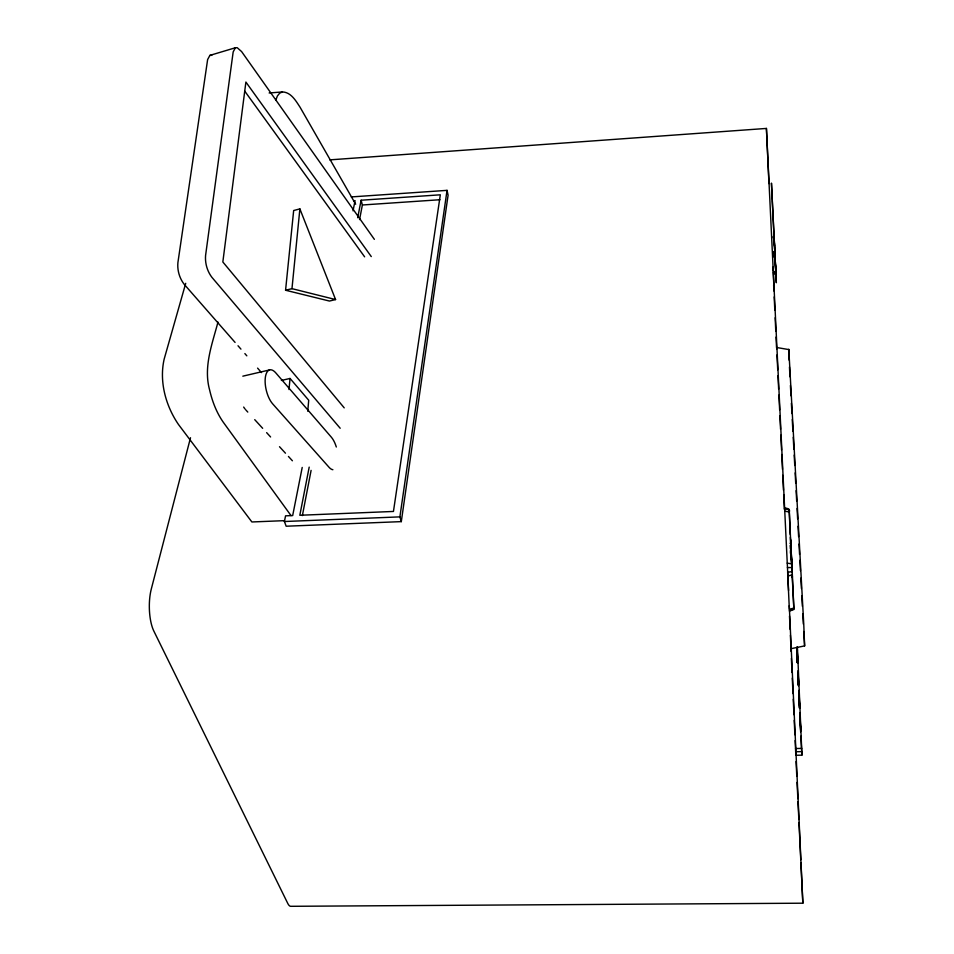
<?xml version="1.0" encoding="UTF-8"?>
<svg xmlns="http://www.w3.org/2000/svg" width="954" height="954" viewBox="0 0 954 954"><rect width="100%" height="100%" fill="white"/><g stroke="black" fill="none" stroke-linecap="round" stroke-linejoin="round"><path stroke-width="1.43" d="M791.009 648.696L804.616 645.894L803.769 624.548L788.815 349.581L776.651 347.506L776.735 349.021M307.748 411.234L308.714 400.251L290.052 378.452L281.37 380.455M288.979 389.542L290.052 378.452M285.568 290.243L291.972 288.657L299.878 208.89L293.665 210.524L285.568 290.243L329.452 301.047L335.569 299.556L299.878 208.89M302.215 467.436L292.687 515.554L285.556 515.84L284.411 521.516L286.164 526.214L401.3 521.623L448.094 195.188L447.044 190.359L351.299 196.929M401.3 521.623L399.893 516.877L447.044 190.359M302.37 515.589L311.099 470.382M359.563 219.575L362.377 204.991L361.113 200.221L440.319 194.807L393.453 511.451L299.83 515.267L309.191 467.126M357.702 217.715L361.113 200.221M353.04 210.834L355.067 200.626L353.672 200.722M190.514 437.743L151.304 589.012A29.729 10.446 89.3 0 0 153.856 631.107L287.81 903.498A24.78 6.678 -88.6 0 0 291.149 906.3L802.851 903.199L789.28 605.707M217.977 322.07C212.205 344.048 203.285 366.885 209.582 389.828C212.241 401.3 216.486 412.51 223.26 422.205L291.042 515.625M185.72 283.326L164.16 359.133C159.079 381.469 165.662 405.724 178.422 424.411L251.88 521.969L284.34 520.657M275.825 100.087L277.423 95.937L279.665 93.182L282.444 91.942C291.053 92.18 295.943 100.969 300.128 107.337L355.675 204.228M374.362 239.347L241.6 51.576L237.212 47.7L235.352 47.772L233.17 51.945L205.575 255.505C204.955 263.185 207.197 271.103 211.848 277.256L340.184 428.251M235.352 47.772L209.892 55.38L207.626 59.565L177.897 262.672C177.205 270.316 179.471 278.234 184.194 284.292L235.078 342.414M789.423 611.132L793.907 609.487L791.617 559.628M789.387 610.453L793.871 608.926L792.261 577.063M793.847 608.044L789.352 609.391L787.646 572.293L792.297 571.553M787.825 576.109L792.428 574.737M242.829 376.174L269.517 369.949M269.147 92.991L282.444 91.942M329.786 159.867L766.42 128.432L788.564 590.49M362.377 204.991L439.937 199.732M209.892 55.38L211.824 55.296M284.411 521.516L399.893 516.877M790.043 543.279L790.854 543.243M790.103 545.449L790.914 545.426L790.973 546.642L790.162 546.666M790.186 547.262L790.997 547.238L790.83 544.424L790.949 547.632M790.246 548.538L791.057 548.514M790.341 550.208L791.152 550.172M790.401 551.484L791.224 551.46L791.677 563.647M791.236 552.044L790.425 552.08L790.484 553.368M795.517 748.532L801.646 748.413L801.885 755.163L795.827 755.27L795.159 740.554M795.672 751.74L801.777 751.633M787.42 567.535L792.106 567.582L791.927 563.921L787.217 563.122M784.725 511.189L789.316 511.964L792.07 571.303M291.972 288.657L335.569 299.556M789.196 509.734C777.546 507.79 791.438 506.681 789.316 511.964M245.81 409.91L247.79 412.08M254.73 419.653L262.66 428.31M266.631 432.639L270.59 436.968M279.51 446.71L285.461 453.198M288.442 456.453L292.401 460.782M238.011 345.765L240.945 349.128M244.868 353.588L246.824 355.83M257.58 368.125L261.491 372.597M344.215 407.859L222.842 261.98L245.893 82.056L371.273 256.578M244.737 91.119L364.619 256.829M804.616 645.894L803.745 631.488M788.779 349.247L789.161 360.195M792.333 576.598L792.38 577.325L792.309 575.143M801.885 755.163L800.871 736.178M797.067 652.095L797.377 657.843M790.413 385.416L790.973 395.791M791.379 403.208L791.939 413.583M792.261 419.51L792.905 431.375M793.227 437.302L793.871 449.155M794.193 455.082L794.754 465.469M795.147 472.874L795.708 483.249M796.113 490.666L796.673 501.041M797.079 508.458L797.639 518.833M798.045 526.238L798.605 536.613M799.011 544.03L799.571 554.405M799.893 560.332L800.454 570.707M800.847 578.124L801.42 588.499M801.813 595.916L802.374 606.291M802.779 613.696L803.34 624.071M797.186 648.577L797.329 650.986L797.222 648.267M774.111 236.926L774.076 236.294L775.292 261.623L775.22 260.251M774.624 248.278L774.767 250.282M775.375 262.41C775.268 261.372 776.115 277.364 775.84 272.868M773.813 284.674L773.849 285.461L773.229 272.009M789.948 376.782L789.471 366.944M797.055 646.943L797.842 663.149M797.055 648.183L797.818 663.054M798.021 670.745L798.689 684.042M798.617 684.197L798.045 672.808L798.212 677.292M797.079 659.822L797.21 662.601M798.51 685.64L798.104 677.471L798.391 684.376M799.619 708.428L798.951 694.548M799.965 716.871L800.692 730.287L800.644 728.916A300.987 1.348 87.2 0 1 799.941 712.566M797.985 679.677L798.295 685.628M798.975 699.008L799.428 707.928M799.953 718.338L800.644 731.718M790.914 545.426L790.687 541.335L790.759 543.685M802.851 903.199L800.907 862.643M791.307 557.923L792.047 572.65M772.263 200.519L776.329 282.742L775.84 271.973M773.515 237.892L773.432 236.33L773.527 238.476M799.011 697.72L799.19 701.488M791.581 561.489L791.76 565.221M772.215 199.517L771.452 183.12L775.781 271.592M774.219 239.096L774.362 242.221M774.517 246.108L774.374 243.008M774.827 251.474L774.982 254.563M775.161 259.059L775.018 255.994M775.483 264.64L775.626 267.812M775.626 268.444L775.709 270.077M774.183 251.51L774.409 256.268M775.137 271.628L775.28 274.585L775.137 271.115M774.374 256.03L774.457 257.64M769.007 183.597L768.864 180.831L768.924 182.226M790.127 629.425L789.495 615.974M773.002 267.108L773.181 270.793M777.009 354.9L777.725 369.77M778.011 375.709L778.643 389.089M778.929 395.039L779.645 409.898M779.919 415.849L780.563 429.228M780.849 435.167L781.564 450.038M781.767 454.498L782.483 469.356M782.769 475.307L783.472 490.165M783.687 494.625L784.403 509.496M796.089 761.53L796.793 776.401M797.079 782.352L797.854 798.701M797.997 801.682L798.856 819.522M798.987 822.503L800.764 859.673M798.987 690.338L799.225 695.478A300.987 1.348 87.2 0 0 799.762 708.417M791.069 550.434L791.176 552.998M791.343 556.731L791.45 559.032M790.997 551.507L790.365 537.388M774.481 257.878L774.159 251.355M790.401 635.245L791.021 649.006M790.926 648.589L791.057 651.403M791.379 658.439L792.023 672.51M792.285 678.139L792.989 693.618M793.251 699.246L793.966 714.725M794.229 720.353L794.885 734.735M768.912 182.441L766.42 128.432M773.646 285.031L773.921 290.982M774.195 296.921L774.815 310.312M775.161 317.742L775.769 331.121M776.055 337.072L776.532 347.471M797.055 655.66L797.365 662.827M791.999 568.346L792.19 572.352M790.878 546.487L791.045 550.148M801.646 748.413L797.401 646.991M790.687 539.714L791.629 561.131M790.246 534.455L789.173 509.4M797.079 653.192L797.461 662.517M245.083 409.063A18.818 8.359 76.5 0 1 243.675 407.072M332.874 469.702A17.899 7.298 77.8 0 1 329.011 467.245L272.653 403.84A18.925 8.121 76.6 0 1 265.26 378.13A18.925 8.121 76.6 0 1 275.813 372.907L331.372 437.218A17.899 7.298 77.8 0 1 336.321 446.997M799.631 708.297A300.069 1.336 87.2 0 1 798.963 692.461"/></g></svg>
